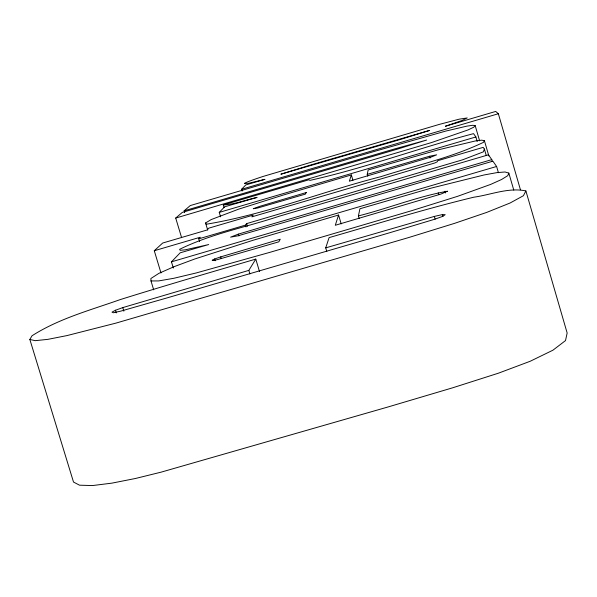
<?xml version="1.0" encoding="UTF-8"?>
<svg xmlns="http://www.w3.org/2000/svg" width="597" height="597" viewBox="0 0 597 597"><rect width="100%" height="100%" fill="white"/><g stroke="black" fill="none" stroke-linecap="round" stroke-linejoin="round"><path stroke-width="0.9" d="M359.2 218.584L358.409 215.913L359.924 208.756L431.37 188.07L484.122 174.958L496.794 172.645L505.047 171.988L508.831 173.085L513.771 190.077M367.752 176.167L367.222 174.376L368.155 169.988L437.825 149.944L475.421 140.937L481.697 140.168L484.413 140.713L488.839 155.914M153.675 289.829L150.989 280.948L150.877 278.523L158.899 273.351L174.093 266.672L194.913 258.941L252.292 240.509L338.566 215.024L335.298 225.27L440.937 194.07L447.504 191.212C417.288 196.6 388.199 208.398 358.409 215.913M207.704 230.069L205.569 222.957L211.166 219.592L238.576 209.174L283.448 194.995L351.349 174.928L349.349 181.197L431.512 156.914L436.661 154.832L429.497 156.25L367.222 174.376M326.783 251.449L325.723 247.874L329.104 237.613C377.237 223.771 425.124 208.957 473.824 197.197C490.958 194.801 508.487 187.249 525.89 190.936L567.15 332.992L565.508 340.588L552.949 350.185L530.211 361.26L498.413 373.192L452.653 387.804L388.065 406.96L161.115 472.152L135.504 478.473L111.878 483.145L92.513 485.562L79.513 485.189L73.513 482.055L29.85 339.484L32.007 335.783C58.909 318.589 90.251 310.194 120.109 299.634C165.153 285.523 210.487 272.381 255.777 259.098L259.501 271.553M160.981 272.933L154.28 250.733L162.668 243.039L207.122 229.987L208.875 228.129L253.195 215.107L251.852 216.853L403.617 172.287L434.877 162.936L437.176 161.824L437.72 160.705L483.189 147.355L484.368 149.034L483.316 151.869L462.727 159.772L246.628 223.621L245.457 225.136L198.779 238.837L199.577 241.509M508.831 173.085L507.778 175.652L501.577 179.496L490.689 184.398L457.556 196.331L411.423 210.763L270.016 252.3L196.294 272.941L173.794 278.292L158.638 280.926L150.989 280.948M525.89 190.936L523.42 195.712L510.114 202.995L486.771 212.383L454.541 223.36L408.452 237.613L115.878 323.134L66.864 335.611L47.812 339.365L35.275 340.671L29.85 339.484M325.723 247.874L434.332 216.412L442.355 214.592L445.205 214.666L442.765 216.338L434.885 219.189L389.259 232.875L167.205 297.866L120.639 311.164L113.288 312.761L112.005 312.134L115.467 310.239L122.766 307.604L248.837 270.381L255.777 259.098M484.413 140.713L483.354 142.392C450.832 157.914 415.146 165.608 380.968 176.645C322.589 191.51 265.792 214.375 206.241 224.241L205.569 222.957M479.607 140.802L475.182 125.609L473.779 127.198L467.921 129.967L431.579 142.541L175.712 218.062L181.607 237.658M198.779 238.837L200.301 237.218L154.28 250.733M173.331 268.046L171.458 261.837L180.182 252.815L208.719 244.546L185.13 249.852L180.152 250.307L179.615 249.322C211.017 233.837 246.091 227.241 279.187 216.233L488.428 154.817L491.801 159.623L492.324 161.399M220.584 216.83L219.248 212.39L224.644 206.808L257.083 197.428C245.852 199.808 234.785 204.39 223.278 204.958L224.076 207.622M242.106 191.062L241.576 189.286L245.792 184.921L264.978 179.331L248.703 183.242L244.412 183.48A44.865 1.821 -16.5 0 1 263.24 176.399L439.34 124.392L459.205 119.169L467.235 117.945L462.1 120.46L445.362 126.251L495.704 111.438L498.353 113.743L520.45 189.786M175.712 218.062L182.316 212.39L397.415 149.131L426.661 140.034L393.721 149.183L184.145 210.823L184.674 212.592M184.145 210.823L190.264 205.569L374.856 151.272L445.638 131.116L466.906 126.131L472.749 125.288L475.182 125.609M214.644 258.964L212.159 260.21L213.166 260.546L217.801 259.523L278.814 241.83L280.262 239.218L220.763 256.867L214.644 258.964L215.174 260.747M491.801 159.623L277.277 222.569L238.33 234.128L230.584 237.151L237.83 235.837L281.045 223.323L492.891 161.168L496.614 166.473L498.435 172.727M241.576 189.286L498.353 113.743M223.278 204.958L309.089 179.727L309.843 180.406C365.185 168.108 418.713 148.026 473.548 133.638L475.884 136.959L477.19 141.429M219.248 212.39L475.884 136.959M171.458 261.837L496.614 166.473M122.766 307.604L123.848 311.156M115.467 310.239L116.281 312.91M246.628 223.621L247.427 226.293M245.457 225.136L245.986 226.92M238.33 234.128L238.867 235.919M248.837 270.381L249.904 273.948M220.763 256.867L221.293 258.643M351.349 174.928L352.924 180.279M338.566 215.024L341.2 223.905M434.332 216.412L435.116 219.092M445.063 191.219L445.586 192.995M429.497 156.25L430.019 158.033M438.243 192.794L438.765 194.585M442.355 214.592L442.877 216.383M484.368 149.034L486.182 155.265M306.268 192.532L305.388 194.115L257.852 207.965L253.285 208.719L259.852 206.293L306.268 192.532M429.407 130.474L399.803 139.653L280.874 174.19L309.873 165.22L429.407 130.474"/></g></svg>
